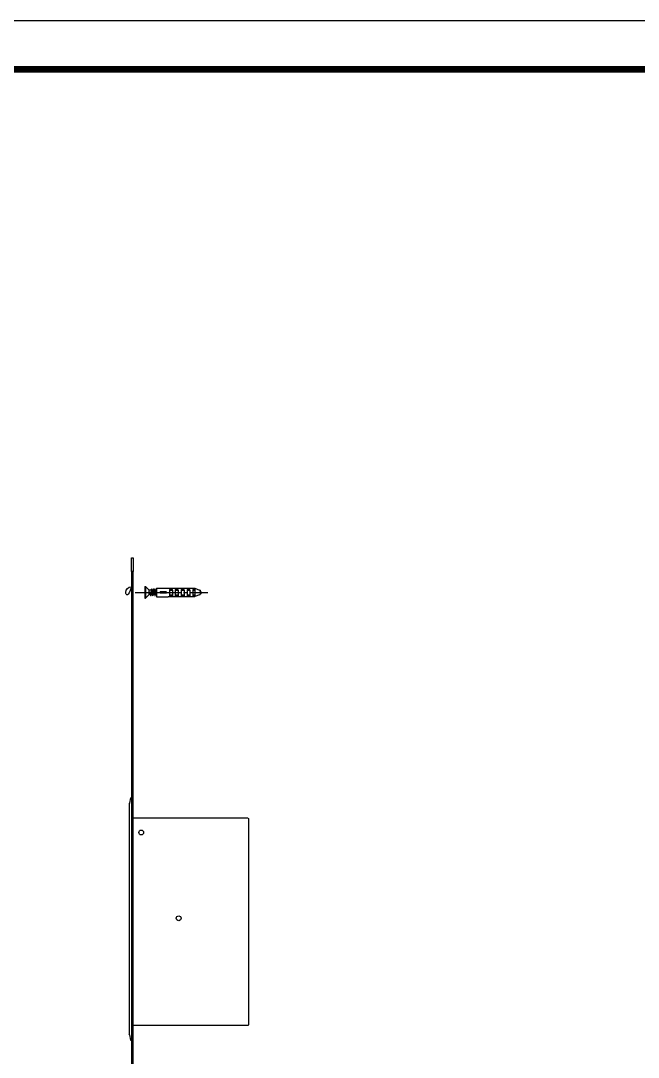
# Model space of a CAD drawing. Extents: x 16296660632 to 16296681112, y -37409619871 to -37409616634.
# Drawn here: x 16296680022 to 16296680468, y -37409617383 to -37409616634 of the extents above; entities that cross this region are included whole.
import ezdxf

# ---------------------------------------------------------------- set-up
doc = ezdxf.new("R2010")
doc.units = 0
doc.header["$LTSCALE"] = 10
doc.header["$MEASUREMENT"] = 0
doc.linetypes.add('CENTER', pattern=[2, 1.25, -0.25, 0.25, -0.25])
doc.layers.get('0').update_dxf_attribs({"linetype": 'CONTINUOUS'})
doc.layers.add('MAKE2D_VISIBLE_LINES', color=7, linetype='CONTINUOUS')

msp = doc.modelspace()

# ---------------------------------------------------------------- linework, layer by layer
at = {"color": 7, "linetype": 'Continuous'}
for p, q in [((16296680102.19, -37409617022.38), (16296680103.49, -37409617022.38)), ((16296680102.19, -37409617032.38), (16296680102.19, -37409617022.38)), ((16296680103.49, -37409617022.38), (16296680103.49, -37409617032.38)), ((16296680103.49, -37409617032.38), (16296680102.19, -37409617032.38)), ((16296680102.19, -37409617032.38), (16296680102.19, -37409617693.08)), ((16296680103.49, -37409617692.88), (16296680103.49, -37409617032.38))]:
    msp.add_line(p, q, dxfattribs=at)
at = {"color": 2}
for p, q in [((16296680111.88, -37409617043.11), (16296680112.29, -37409617043.11)), ((16296680111.88, -37409617043.11), (16296680111.88, -37409617051.65)), ((16296680112.29, -37409617043.11), (16296680114.93, -37409617045.75)), ((16296680112.29, -37409617043.11), (16296680112.29, -37409617051.65)), ((16296680112.29, -37409617051.65), (16296680114.93, -37409617049)), ((16296680116.56, -37409617045.75), (16296680114.93, -37409617045.75)), ((16296680114.93, -37409617049), (16296680114.93, -37409617045.75)), ((16296680115.75, -37409617049), (16296680114.93, -37409617049)), ((16296680115.95, -37409617047.38), (16296680115.34, -37409617047.38)), ((16296680115.54, -37409617049), (16296680115.75, -37409617049)), ((16296680115.75, -37409617049), (16296680116.15, -37409617049.82)), ((16296680116.15, -37409617049.61), (16296680116.36, -37409617049)), ((16296680116.15, -37409617049.82), (16296680116.15, -37409617049.61)), ((16296680117.16, -37409617049), (16296680116.36, -37409617049)), ((16296680116.96, -37409617044.94), (16296680116.56, -37409617045.75)), ((16296680116.96, -37409617044.94), (16296680116.96, -37409617045.14)), ((16296680117.37, -37409617045.96), (16296680116.96, -37409617045.14)), ((16296680117.98, -37409617045.75), (16296680117.16, -37409617045.75)), ((16296680117.16, -37409617049), (16296680117.57, -37409617049.82)), ((16296680117.57, -37409617047.38), (16296680117.37, -37409617045.96)), ((16296680117.77, -37409617049.61), (16296680117.98, -37409617049)), ((16296680118.38, -37409617044.94), (16296680117.98, -37409617045.75)), ((16296680118.79, -37409617049), (16296680117.98, -37409617049)), ((16296680118.79, -37409617045.96), (16296680118.59, -37409617045.14)), ((16296680119.6, -37409617045.75), (16296680118.79, -37409617045.75)), ((16296680119.2, -37409617047.38), (16296680118.79, -37409617045.96)), ((16296680118.79, -37409617049), (16296680119.2, -37409617049.82)), ((16296680119.4, -37409617049.61), (16296680119.6, -37409617049)), ((16296680120.01, -37409617044.94), (16296680119.6, -37409617045.75)), ((16296680120.21, -37409617049), (16296680119.6, -37409617049)), ((16296680120.01, -37409617047.38), (16296680120.21, -37409617048.39)), ((16296680120.21, -37409617044.33), (16296680128.74, -37409617044.33)), ((16296680120.21, -37409617044.33), (16296680120.21, -37409617050.63)), ((16296680120.21, -37409617045.35), (16296680120.21, -37409617045.14)), ((16296680120.21, -37409617045.14), (16296680120.21, -37409617045.35)), ((16296680120.21, -37409617050.63), (16296680128.74, -37409617050.63)), ((16296680127.52, -37409617046.97), (16296680122.85, -37409617046.97)), ((16296680122.85, -37409617047.99), (16296680122.85, -37409617046.97)), ((16296680127.52, -37409617047.99), (16296680122.85, -37409617047.99)), ((16296680123.46, -37409617047.99), (16296680123.46, -37409617046.97)), ((16296680128.74, -37409617044.33), (16296680129.76, -37409617044.33)), ((16296680128.74, -37409617050.43), (16296680129.76, -37409617050.43)), ((16296680128.74, -37409617050.43), (16296680128.74, -37409617050.63)), ((16296680129.76, -37409617044.33), (16296680148.04, -37409617044.33)), ((16296680129.76, -37409617044.33), (16296680129.76, -37409617045.35)), ((16296680131.79, -37409617044.53), (16296680129.76, -37409617044.53)), ((16296680131.79, -37409617044.74), (16296680129.76, -37409617044.74)), ((16296680129.76, -37409617045.35), (16296680131.79, -37409617045.35)), ((16296680129.76, -37409617045.75), (16296680131.79, -37409617045.75)), ((16296680129.76, -37409617045.75), (16296680129.76, -37409617049.21)), ((16296680129.76, -37409617049.21), (16296680131.79, -37409617049.21)), ((16296680129.76, -37409617049.41), (16296680131.79, -37409617049.41)), ((16296680129.76, -37409617049.41), (16296680129.76, -37409617050.43)), ((16296680131.79, -37409617050.02), (16296680129.76, -37409617050.02)), ((16296680131.79, -37409617050.43), (16296680129.76, -37409617050.43)), ((16296680129.76, -37409617050.43), (16296680131.79, -37409617050.43)), ((16296680131.79, -37409617045.35), (16296680131.79, -37409617044.33)), ((16296680131.79, -37409617045.75), (16296680131.79, -37409617050.43)), ((16296680131.79, -37409617047.58), (16296680133.82, -37409617047.58)), ((16296680131.79, -37409617050.43), (16296680133.82, -37409617050.43)), ((16296680131.79, -37409617050.43), (16296680133.82, -37409617050.43)), ((16296680133.82, -37409617044.33), (16296680133.82, -37409617045.35)), ((16296680136.05, -37409617044.53), (16296680133.82, -37409617044.53)), ((16296680136.05, -37409617044.74), (16296680133.82, -37409617044.74)), ((16296680133.82, -37409617045.35), (16296680136.05, -37409617045.35)), ((16296680133.82, -37409617045.75), (16296680136.05, -37409617045.75)), ((16296680133.82, -37409617045.75), (16296680133.82, -37409617050.43)), ((16296680133.82, -37409617049.21), (16296680136.05, -37409617049.21)), ((16296680133.82, -37409617049.41), (16296680136.05, -37409617049.41)), ((16296680136.05, -37409617050.02), (16296680133.82, -37409617050.02)), ((16296680136.05, -37409617050.43), (16296680133.82, -37409617050.43)), ((16296680133.82, -37409617050.43), (16296680136.05, -37409617050.43)), ((16296680136.05, -37409617045.35), (16296680136.05, -37409617044.33)), ((16296680136.05, -37409617045.75), (16296680136.05, -37409617050.43)), ((16296680136.05, -37409617047.58), (16296680138.09, -37409617047.58)), ((16296680136.05, -37409617050.43), (16296680138.09, -37409617050.43)), ((16296680136.05, -37409617050.43), (16296680138.09, -37409617050.43)), ((16296680138.09, -37409617044.33), (16296680138.09, -37409617045.35)), ((16296680140.32, -37409617044.53), (16296680138.09, -37409617044.53)), ((16296680140.32, -37409617044.74), (16296680138.09, -37409617044.74)), ((16296680138.09, -37409617045.35), (16296680140.32, -37409617045.35)), ((16296680138.09, -37409617045.75), (16296680140.32, -37409617045.75)), ((16296680138.09, -37409617045.75), (16296680138.09, -37409617050.43)), ((16296680138.09, -37409617049.21), (16296680140.32, -37409617049.21)), ((16296680138.09, -37409617049.41), (16296680140.32, -37409617049.41)), ((16296680140.32, -37409617050.02), (16296680138.09, -37409617050.02)), ((16296680140.32, -37409617050.43), (16296680138.09, -37409617050.43)), ((16296680138.09, -37409617050.43), (16296680140.32, -37409617050.43)), ((16296680140.32, -37409617045.35), (16296680140.32, -37409617044.33)), ((16296680140.32, -37409617045.75), (16296680140.32, -37409617050.43)), ((16296680140.32, -37409617047.58), (16296680142.35, -37409617047.58)), ((16296680140.32, -37409617050.43), (16296680142.35, -37409617050.43)), ((16296680140.32, -37409617050.43), (16296680142.35, -37409617050.43)), ((16296680142.35, -37409617044.33), (16296680142.35, -37409617045.35)), ((16296680144.38, -37409617044.53), (16296680142.35, -37409617044.53)), ((16296680144.38, -37409617044.74), (16296680142.35, -37409617044.74)), ((16296680142.35, -37409617045.35), (16296680144.38, -37409617045.35)), ((16296680142.35, -37409617045.75), (16296680144.38, -37409617045.75)), ((16296680142.35, -37409617045.75), (16296680142.35, -37409617050.43)), ((16296680142.35, -37409617049.21), (16296680144.38, -37409617049.21)), ((16296680142.35, -37409617049.41), (16296680144.38, -37409617049.41)), ((16296680144.38, -37409617050.02), (16296680142.35, -37409617050.02)), ((16296680144.38, -37409617050.43), (16296680142.35, -37409617050.43)), ((16296680142.35, -37409617050.43), (16296680144.38, -37409617050.43)), ((16296680144.38, -37409617045.35), (16296680144.38, -37409617044.33)), ((16296680144.38, -37409617045.75), (16296680144.38, -37409617050.43)), ((16296680144.38, -37409617047.58), (16296680146.62, -37409617047.58)), ((16296680144.38, -37409617050.43), (16296680146.62, -37409617050.43)), ((16296680144.38, -37409617050.43), (16296680146.62, -37409617050.43)), ((16296680146.62, -37409617044.53), (16296680148.04, -37409617044.53)), ((16296680148.04, -37409617044.53), (16296680146.62, -37409617044.53)), ((16296680146.62, -37409617044.53), (16296680146.62, -37409617045.35)), ((16296680148.04, -37409617044.74), (16296680146.62, -37409617044.74)), ((16296680146.62, -37409617045.35), (16296680148.04, -37409617045.35)), ((16296680146.62, -37409617045.75), (16296680148.04, -37409617045.75)), ((16296680146.62, -37409617045.75), (16296680146.62, -37409617050.43)), ((16296680146.62, -37409617049.21), (16296680148.04, -37409617049.21)), ((16296680146.62, -37409617049.41), (16296680148.04, -37409617049.41)), ((16296680148.04, -37409617050.02), (16296680146.62, -37409617050.02)), ((16296680148.04, -37409617050.43), (16296680146.62, -37409617050.43)), ((16296680146.62, -37409617050.43), (16296680148.04, -37409617050.43)), ((16296680148.04, -37409617044.33), (16296680148.04, -37409617050.43)), ((16296680148.04, -37409617044.33), (16296680151.29, -37409617045.75)), ((16296680151.29, -37409617049.21), (16296680148.04, -37409617050.43)), ((16296680151.29, -37409617045.55), (16296680151.9, -37409617045.75)), ((16296680151.29, -37409617045.55), (16296680151.29, -37409617045.75)), ((16296680151.29, -37409617049.21), (16296680151.9, -37409617049)), ((16296680151.9, -37409617045.75), (16296680151.9, -37409617049)), ((16296680152.1, -37409617046.97), (16296680151.9, -37409617046.36)), ((16296680151.9, -37409617047.38), (16296680151.9, -37409617047.58)), ((16296680151.9, -37409617047.58), (16296680152.1, -37409617047.78)), ((16296680151.9, -37409617047.99), (16296680152.1, -37409617047.78)), ((16296680152.91, -37409617047.38), (16296680152.1, -37409617046.97)), ((16296680152.3, -37409617047.18), (16296680152.1, -37409617046.97)), ((16296680152.1, -37409617047.78), (16296680152.3, -37409617048.19)), ((16296680152.3, -37409617047.18), (16296680152.3, -37409617047.38)), ((16296680152.3, -37409617048.19), (16296680152.51, -37409617048.19)), ((16296680152.71, -37409617047.58), (16296680152.51, -37409617048.19)), ((16296680152.71, -37409617047.58), (16296680152.91, -37409617047.38)), ((16296680111.88, -37409617051.65), (16296680112.29, -37409617051.65))]:
    msp.add_line(p, q, dxfattribs=at)
at = {"color": 1, "linetype": 'CENTER'}
msp.add_line((16296680104.79, -37409617047.38), (16296680159.67, -37409617047.38), dxfattribs=at)
at = {"ltscale": 0.5}
msp.add_lwpolyline([(16296679052.27, -37409618143.42), (16296681111.82, -37409618143.42), (16296681111.82, -37409616634.34), (16296679052.27, -37409616634.34)], close=True, dxfattribs=at)
at = {"color": 5, "linetype": 'ByBlock', "lineweight": 200, "const_width": 4.75}
msp.add_lwpolyline([(16296679085.38, -37409618078.8), (16296681078.5, -37409618078.8), (16296681078.5, -37409616669.38), (16296679085.38, -37409616669.38)], close=True, dxfattribs=at)
at = {"color": 2}
for points in [[(16296680115.34, -37409617047.38), (16296680115.34, -37409617048.19), (16296680115.54, -37409617049)], [(16296680115.75, -37409617047.38), (16296680115.95, -37409617048.6), (16296680115.95, -37409617049.21), (16296680115.95, -37409617049.61), (16296680116.15, -37409617049.61), (16296680116.15, -37409617049.82), (16296680116.15, -37409617049.61), (16296680116.36, -37409617049.61), (16296680116.36, -37409617049.21), (16296680116.36, -37409617048.6), (16296680116.56, -37409617047.38), (16296680116.76, -37409617046.16), (16296680116.76, -37409617045.55), (16296680116.76, -37409617045.35), (16296680116.76, -37409617045.14), (16296680116.96, -37409617044.94), (16296680116.96, -37409617045.14), (16296680116.96, -37409617045.35), (16296680117.16, -37409617045.55), (16296680117.16, -37409617046.16), (16296680117.37, -37409617047.38), (16296680117.37, -37409617048.6), (16296680117.57, -37409617049.21), (16296680117.57, -37409617049.61), (16296680117.77, -37409617049.82), (16296680117.77, -37409617049.61), (16296680117.98, -37409617049.21), (16296680117.98, -37409617048.6), (16296680118.18, -37409617047.38), (16296680118.18, -37409617046.16), (16296680118.38, -37409617045.55), (16296680118.38, -37409617045.35), (16296680118.38, -37409617045.14), (16296680118.38, -37409617044.94), (16296680118.59, -37409617044.94), (16296680118.59, -37409617045.14), (16296680118.59, -37409617045.35), (16296680118.59, -37409617045.55), (16296680118.79, -37409617046.16), (16296680118.99, -37409617047.38), (16296680118.99, -37409617048.6), (16296680119.2, -37409617049.21), (16296680119.2, -37409617049.61), (16296680119.4, -37409617049.82), (16296680119.4, -37409617049.61), (16296680119.4, -37409617049.21), (16296680119.6, -37409617048.6), (16296680119.6, -37409617047.38), (16296680119.81, -37409617046.16), (16296680119.81, -37409617045.55), (16296680120.01, -37409617045.35), (16296680120.01, -37409617045.14), (16296680120.01, -37409617044.94), (16296680120.21, -37409617045.14), (16296680120.21, -37409617045.35), (16296680120.21, -37409617045.55)], [(16296680115.75, -37409617047.38), (16296680115.95, -37409617048.6), (16296680115.95, -37409617049.21), (16296680116.15, -37409617049.82)], [(16296680116.36, -37409617049), (16296680116.36, -37409617048.8), (16296680116.15, -37409617048.6), (16296680116.15, -37409617048.19), (16296680115.95, -37409617047.38)], [(16296680116.56, -37409617045.75), (16296680116.56, -37409617045.96), (16296680116.76, -37409617046.16), (16296680116.76, -37409617046.57), (16296680116.96, -37409617047.38)], [(16296680116.96, -37409617047.38), (16296680116.96, -37409617048.19), (16296680117.16, -37409617049)], [(16296680117.98, -37409617049), (16296680117.77, -37409617048.8), (16296680117.77, -37409617048.6), (16296680117.77, -37409617048.19), (16296680117.57, -37409617047.38)], [(16296680117.98, -37409617045.75), (16296680118.18, -37409617045.96), (16296680118.18, -37409617046.16), (16296680118.38, -37409617046.57), (16296680118.38, -37409617047.38)], [(16296680118.38, -37409617044.94), (16296680118.59, -37409617044.94), (16296680118.59, -37409617045.14)], [(16296680118.38, -37409617047.38), (16296680118.59, -37409617048.19), (16296680118.79, -37409617049)], [(16296680118.59, -37409617045.14), (16296680118.79, -37409617046.36), (16296680118.99, -37409617047.38), (16296680118.99, -37409617048.6), (16296680119.2, -37409617049.21), (16296680119.2, -37409617049.82)], [(16296680119.6, -37409617049), (16296680119.4, -37409617049), (16296680119.4, -37409617048.8), (16296680119.4, -37409617048.6), (16296680119.2, -37409617048.19), (16296680119.2, -37409617047.38)], [(16296680119.2, -37409617049.82), (16296680119.4, -37409617049.82), (16296680119.4, -37409617049.61)], [(16296680119.6, -37409617045.75), (16296680119.81, -37409617045.96), (16296680119.81, -37409617046.16), (16296680120.01, -37409617046.57), (16296680120.01, -37409617047.38)], [(16296680127.52, -37409617046.97), (16296680127.32, -37409617047.18), (16296680127.32, -37409617047.38)], [(16296680127.32, -37409617047.38), (16296680127.32, -37409617047.58), (16296680127.52, -37409617047.99)], [(16296680151.9, -37409617046.36), (16296680152.1, -37409617047.18), (16296680152.1, -37409617047.78), (16296680152.3, -37409617048.19)], [(16296680152.71, -37409617047.58), (16296680152.51, -37409617047.58), (16296680152.3, -37409617047.38)]]:
    msp.add_lwpolyline(points, dxfattribs=at)
for centre in [(16296680109.29, -37409617220.88), (16296680136.34, -37409617282.88)]:
    msp.add_circle(centre, 1.75)
msp.add_arc((16296680102.19, -37409617047.38), 4, 90, 270)
at = {"layer": 'MAKE2D_VISIBLE_LINES'}
for p, q in [((16296680100.69, -37409617200.05), (16296680100.69, -37409617366.71)), ((16296680101.59, -37409617195.88), (16296680100.73, -37409617199.72)), ((16296680101.59, -37409617195.88), (16296680102.19, -37409617195.88)), ((16296680103.49, -37409617210.38), (16296680186.19, -37409617210.38)), ((16296680186.69, -37409617210.88), (16296680186.69, -37409617359.88)), ((16296680186.19, -37409617360.38), (16296680103.49, -37409617360.38)), ((16296680100.73, -37409617367.04), (16296680101.59, -37409617370.88)), ((16296680101.59, -37409617370.88), (16296680102.19, -37409617370.88))]:
    msp.add_line(p, q, dxfattribs=at)
for centre, radius, start, end in [((16296680102.19, -37409617200.05), 1.5, 167.31956, 180), ((16296680186.19, -37409617210.88), 0.5, 0, 90.00011), ((16296680186.19, -37409617359.88), 0.5, 269.99989, 0), ((16296680102.19, -37409617366.71), 1.5, 180, 192.68044)]:
    msp.add_arc(centre, radius, start, end, dxfattribs=at)

doc.saveas('drawing.dxf')
